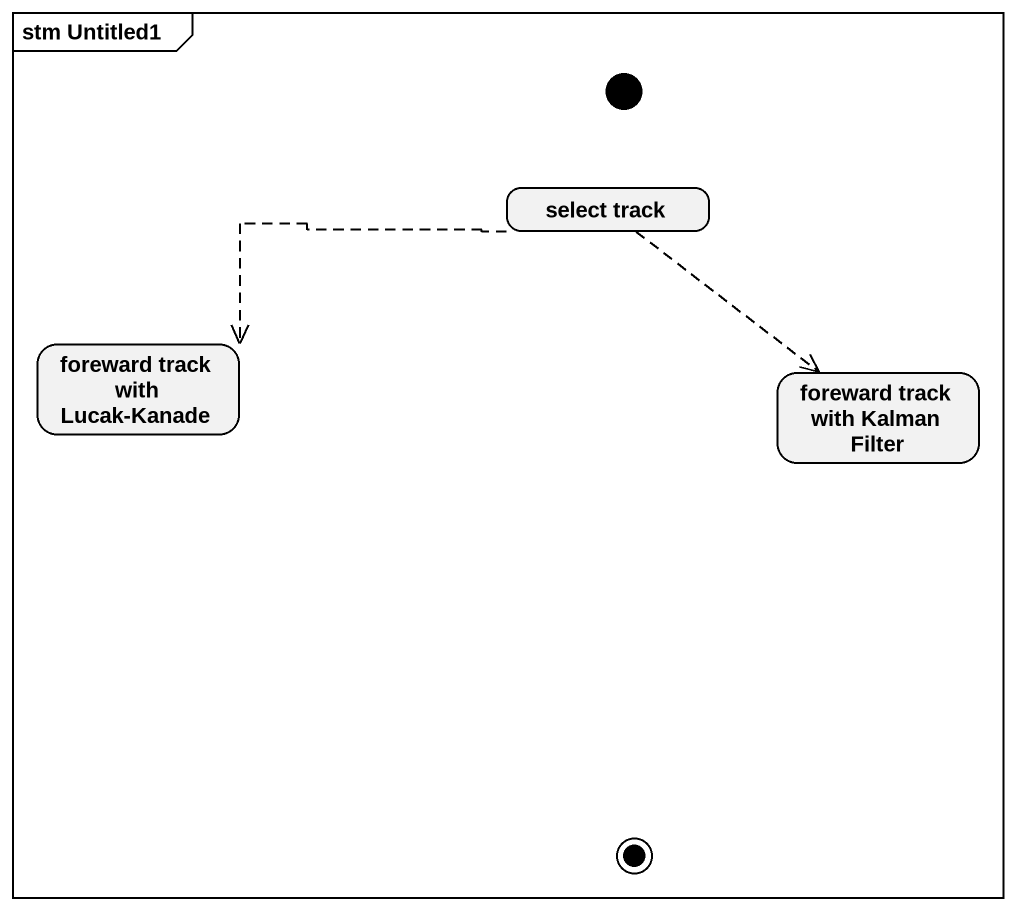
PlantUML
@startuml
mainframe stm Untitled1
hide empty description
state initial1 <<start>>
state "select track" as select_track
state "foreward track with Lucak-Kanade" as foreward_track_with_Lucak
state "foreward track with Kalman Filter" as foreward_track_with_Kalman
state final1 <<end>>
select_track -left[dashed]-> foreward_track_with_Lucak
select_track -[dashed]-> foreward_track_with_Kalman
@enduml
